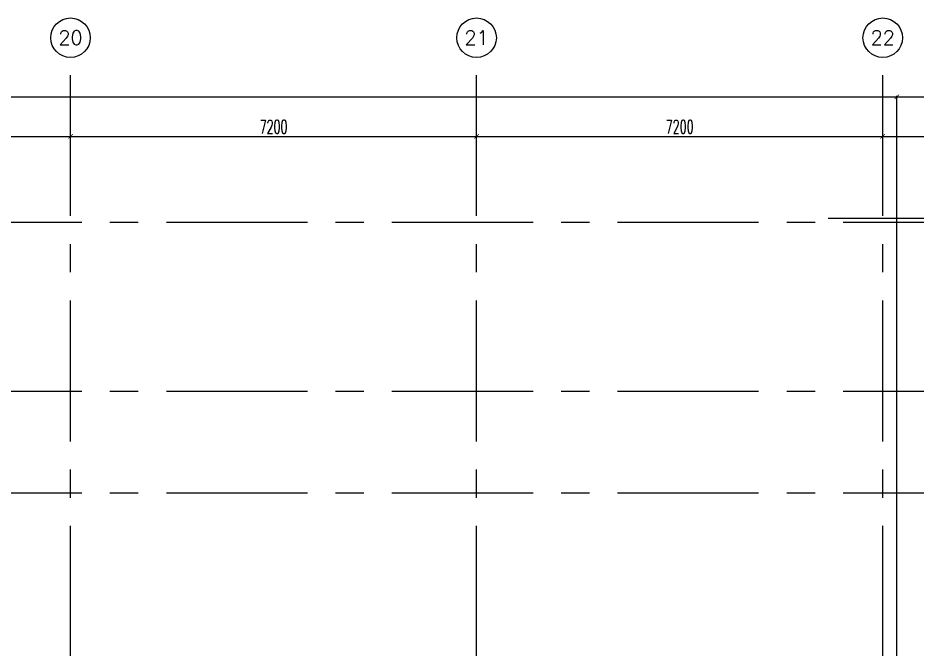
# Model space of a CAD drawing. Extents: x -0.3 to 92.6, y -1.1 to 78.4.
# Drawn here: x 66.79 to 82.73, y 67.2 to 78.4 of the extents above; entities that cross this region are included whole.
import ezdxf
from ezdxf.enums import TextEntityAlignment as Align

# ---------------------------------------------------------------- set-up
doc = ezdxf.new("R2010")
doc.units = 0
doc.header["$MEASUREMENT"] = 0
doc.header["$PDMODE"] = 34
doc.linetypes.add('CENTERX2', pattern=[4, 2.5, -0.5, 0.5, -0.5])
doc.layers.get('0').update_dxf_attribs({"color": 11, "linetype": 'CONTINUOUS'})
doc.layers.get('DEFPOINTS').update_dxf_attribs({"color": 11, "linetype": 'CONTINUOUS'})
for name, color, linetype in [('AX-CR', 11, 'CONTINUOUS'), ('AX-DIM', 11, 'CONTINUOUS'), ('AX-TXT', 11, 'CONTINUOUS'), ('AXES', 11, 'CENTERX2')]:
    doc.layers.add(name, color=color, linetype=linetype)
doc.styles.add('ROMANS', font='ROMANS.shx', dxfattribs={"width": 0.6})
doc.dimstyles.new('DIM-OUT', dxfattribs={"dimscale": 0, "dimtxt": 0.24, "dimasz": 0.08, "dimexe": 0.02, "dimexo": 0.02, "dimgap": 0.05, "dimtad": 1, "dimdec": 0, "dimlfac": 1000, "dimzin": 0, "dimdsep": 46, "dimtxsty": 'ROMANS', "dimblk1": 'ARCHTICK', "dimblk2": 'ARCHTICK', "dimsah": 1, "dimcen": 0.01, "dimdle": 0.08, "dimclrd": 7, "dimclre": 7, "dimclrt": 2, "dimadec": 0, "dimazin": 0, "dimtp": 2, "dimtm": 2, "dimtfac": 0.114286, "dimtdec": 0, "dimtix": 1, "dimtmove": 2, "dimatfit": 3, "dimldrblk": 'ARCHTICK', "dimfxl": 0, "dimtolj": 1, "dimtzin": 0, "dimarcsym": 0})

# ---------------------------------------------------------------- blocks, each defined once
blk = doc.blocks.new('_ARCHTICK')
at = {"color": 0, "linetype": 'ByBlock', "const_width": 0.15}
blk.add_lwpolyline([(-0.5, -0.5), (0.5, 0.5)], dxfattribs=at)
blk = doc.blocks.new('*D140')
at = {"layer": 'AX-DIM', "color": 7, "lineweight": -2}
for p, q in [((91.222, 74.925), (91.222, 64.74)), ((81.152, 74.845), (91.242, 74.845)), ((90.542, 64.82), (91.242, 64.82))]:
    blk.add_line(p, q, dxfattribs=at)
at = {"layer": 'DEFPOINTS', "color": 0}
for p in [(81.132, 74.845), (90.522, 64.82), (91.222, 64.82)]:
    blk.add_point(p, dxfattribs=at)
at = {"layer": 'AX-DIM', "color": 7, "lineweight": -2, "xscale": 0.08, "yscale": 0.08, "zscale": 0.08}
for p, rotation in [((91.222, 74.845), 90), ((91.222, 64.82), 270)]:
    blk.add_blockref('_ARCHTICK', p, dxfattribs=dict(at, rotation=rotation))
at = {"layer": 'AX-DIM', "color": 2, "insert": (91.052, 69.832), "char_height": 0.24, "attachment_point": 5, "rotation": 90, "style": 'ROMANS'}
blk.add_mtext('\\A1;10025', dxfattribs=at)
blk = doc.blocks.new('*D152')
at = {"layer": 'AX-DIM', "color": 7, "lineweight": -2}
for p, q in [((67.642, 76.298), (75.002, 76.298)), ((67.722, 75.918), (67.722, 76.318)), ((74.922, 75.918), (74.922, 76.318))]:
    blk.add_line(p, q, dxfattribs=at)
at = {"layer": 'DEFPOINTS', "color": 0}
for p in [(74.922, 76.298), (67.722, 75.898), (74.922, 75.898)]:
    blk.add_point(p, dxfattribs=at)
at = {"layer": 'AX-DIM', "color": 7, "lineweight": -2, "xscale": 0.08, "yscale": 0.08, "zscale": 0.08, "rotation": 180}
blk.add_blockref('_ARCHTICK', (67.722, 76.298), dxfattribs=at)
at = {"layer": 'AX-DIM', "color": 7, "lineweight": -2, "xscale": 0.08, "yscale": 0.08, "zscale": 0.08}
blk.add_blockref('_ARCHTICK', (74.922, 76.298), dxfattribs=at)
at = {"layer": 'AX-DIM', "color": 2, "insert": (71.322, 76.468), "char_height": 0.24, "attachment_point": 5, "style": 'ROMANS'}
blk.add_mtext('\\A1;7200', dxfattribs=at)
blk = doc.blocks.new('*D118')
at = {"layer": 'AX-DIM', "color": 7, "lineweight": -2}
for p, q in [((7.602, 76.998), (82.452, 76.998)), ((7.682, 72.36), (7.682, 77.018)), ((82.372, 64.84), (82.372, 77.018))]:
    blk.add_line(p, q, dxfattribs=at)
at = {"layer": 'DEFPOINTS', "color": 0}
for p in [(82.372, 76.998), (7.682, 72.34), (82.372, 64.82)]:
    blk.add_point(p, dxfattribs=at)
at = {"layer": 'AX-DIM', "color": 7, "lineweight": -2, "xscale": 0.08, "yscale": 0.08, "zscale": 0.08, "rotation": 180}
blk.add_blockref('_ARCHTICK', (7.682, 76.998), dxfattribs=at)
at = {"layer": 'AX-DIM', "color": 7, "lineweight": -2, "xscale": 0.08, "yscale": 0.08, "zscale": 0.08}
blk.add_blockref('_ARCHTICK', (82.372, 76.998), dxfattribs=at)
at = {"layer": 'AX-DIM', "color": 2, "insert": (45.027, 77.168), "char_height": 0.24, "attachment_point": 5, "style": 'ROMANS'}
blk.add_mtext('\\A1;74690', dxfattribs=at)
blk = doc.blocks.new('*D179')
at = {"layer": 'AX-DIM', "color": 7, "lineweight": -2}
for p, q in [((82.042, 76.298), (84.602, 76.298)), ((82.122, 75.918), (82.122, 76.318)), ((84.522, 75.918), (84.522, 76.318))]:
    blk.add_line(p, q, dxfattribs=at)
at = {"layer": 'DEFPOINTS', "color": 0}
for p in [(84.522, 76.298), (82.122, 75.898), (84.522, 75.898)]:
    blk.add_point(p, dxfattribs=at)
at = {"layer": 'AX-DIM', "color": 7, "lineweight": -2, "xscale": 0.08, "yscale": 0.08, "zscale": 0.08, "rotation": 180}
blk.add_blockref('_ARCHTICK', (82.122, 76.298), dxfattribs=at)
at = {"layer": 'AX-DIM', "color": 7, "lineweight": -2, "xscale": 0.08, "yscale": 0.08, "zscale": 0.08}
blk.add_blockref('_ARCHTICK', (84.522, 76.298), dxfattribs=at)
at = {"layer": 'AX-DIM', "color": 2, "insert": (83.322, 76.468), "char_height": 0.24, "attachment_point": 5, "style": 'ROMANS'}
blk.add_mtext('\\A1;2400', dxfattribs=at)
blk = doc.blocks.new('*D178')
at = {"layer": 'AX-DIM', "color": 7, "lineweight": -2}
for p, q in [((74.842, 76.298), (82.202, 76.298)), ((74.922, 75.918), (74.922, 76.318)), ((82.122, 75.918), (82.122, 76.318))]:
    blk.add_line(p, q, dxfattribs=at)
at = {"layer": 'DEFPOINTS', "color": 0}
for p in [(82.122, 76.298), (74.922, 75.898), (82.122, 75.898)]:
    blk.add_point(p, dxfattribs=at)
at = {"layer": 'AX-DIM', "color": 7, "lineweight": -2, "xscale": 0.08, "yscale": 0.08, "zscale": 0.08, "rotation": 180}
blk.add_blockref('_ARCHTICK', (74.922, 76.298), dxfattribs=at)
at = {"layer": 'AX-DIM', "color": 7, "lineweight": -2, "xscale": 0.08, "yscale": 0.08, "zscale": 0.08}
blk.add_blockref('_ARCHTICK', (82.122, 76.298), dxfattribs=at)
at = {"layer": 'AX-DIM', "color": 2, "insert": (78.522, 76.468), "char_height": 0.24, "attachment_point": 5, "style": 'ROMANS'}
blk.add_mtext('\\A1;7200', dxfattribs=at)
blk = doc.blocks.new('*D190')
at = {"layer": 'AX-DIM', "color": 7, "lineweight": -2}
blk.add_line((82.292, 76.998), (87.677, 76.998), dxfattribs=at)
at = {"layer": 'AX-DIM', "color": 11, "lineweight": -2}
for p, q in [((82.372, 76.318), (82.372, 77.018)), ((87.597, 40.84), (87.597, 77.018))]:
    blk.add_line(p, q, dxfattribs=at)
at = {"layer": 'DEFPOINTS', "color": 0}
for p in [(87.597, 76.998), (82.372, 76.298), (87.597, 40.82)]:
    blk.add_point(p, dxfattribs=at)
at = {"layer": 'AX-DIM', "color": 7, "lineweight": -2, "xscale": 0.08, "yscale": 0.08, "zscale": 0.08, "rotation": 180}
blk.add_blockref('_ARCHTICK', (82.372, 76.998), dxfattribs=at)
at = {"layer": 'AX-DIM', "color": 7, "lineweight": -2, "xscale": 0.08, "yscale": 0.08, "zscale": 0.08}
blk.add_blockref('_ARCHTICK', (87.597, 76.998), dxfattribs=at)
at = {"layer": 'AX-DIM', "color": 2, "insert": (84.984, 77.168), "char_height": 0.24, "attachment_point": 5, "style": 'ROMANS'}
blk.add_mtext('\\A1;5225', dxfattribs=at)
blk = doc.blocks.new('*D162')
at = {"layer": 'AX-DIM', "color": 7, "lineweight": -2}
for p, q in [((64.042, 76.298), (67.802, 76.298)), ((64.122, 75.918), (64.122, 76.318)), ((67.722, 75.918), (67.722, 76.318))]:
    blk.add_line(p, q, dxfattribs=at)
at = {"layer": 'DEFPOINTS', "color": 0}
for p in [(67.722, 76.298), (64.122, 75.898), (67.722, 75.898)]:
    blk.add_point(p, dxfattribs=at)
at = {"layer": 'AX-DIM', "color": 7, "lineweight": -2, "xscale": 0.08, "yscale": 0.08, "zscale": 0.08, "rotation": 180}
blk.add_blockref('_ARCHTICK', (64.122, 76.298), dxfattribs=at)
at = {"layer": 'AX-DIM', "color": 7, "lineweight": -2, "xscale": 0.08, "yscale": 0.08, "zscale": 0.08}
blk.add_blockref('_ARCHTICK', (67.722, 76.298), dxfattribs=at)
at = {"layer": 'AX-DIM', "color": 2, "insert": (65.922, 76.468), "char_height": 0.24, "attachment_point": 5, "style": 'ROMANS'}
blk.add_mtext('\\A1;3600', dxfattribs=at)
blk = doc.blocks.new('AXU')
at = {"layer": 'AX-CR'}
blk.add_circle((0, 350), 350, dxfattribs=at)
at = {"layer": 'AX-TXT', "style": 'ROMANS'}
blk.add_attdef('AX', text='', height=250, dxfattribs=at).set_placement((0, 350), align=Align.MIDDLE)

msp = doc.modelspace()

# ---------------------------------------------------------------- linework, layer by layer
at = {"layer": 'AXES'}
for p, q in [((67.7217, -1.1143), (67.7217, 77.6984)), ((74.9217, -1.1143), (74.9217, 77.6984)), ((82.1217, -1.1143), (82.1217, 77.6984)), ((91.9217, 74.77), (23.8817, 74.77)), ((91.9217, 71.77), (23.8817, 71.77)), ((91.9217, 69.97), (23.8817, 69.97))]:
    msp.add_line(p, q, dxfattribs=at)

# ---------------------------------------------------------------- block references
at = {"layer": 'AXES', "xscale": 0.001, "yscale": 0.001, "zscale": 0.001}
for p, values in [((67.7217, 77.6984), {'AX': '20'}), ((74.9217, 77.6984), {'AX': '21'}), ((82.1217, 77.6984), {'AX': '22'})]:
    msp.add_blockref('AXU', p, dxfattribs=at).add_auto_attribs(values)

# ---------------------------------------------------------------- dimensions: what is measured, and where the dimension line sits
at = {"layer": 'AX-DIM'}
for base, p1, p2, override, picture, middle in [((82.3717, 76.9984), (7.6817, 72.3403), (82.3717, 64.82), {"dimscale": 1}, '*D118', (45.0267, 77.1684)), ((87.5967, 76.9984), (82.3717, 76.2984), (87.5967, 40.82), {"dimscale": 1, "dimclre": 11}, '*D190', (84.9842, 77.1684)), ((67.7217, 76.2984), (64.1217, 75.8984), (67.7217, 75.8984), {"dimscale": 1}, '*D162', (65.9217, 76.4684)), ((74.9217, 76.2984), (67.7217, 75.8984), (74.9217, 75.8984), {"dimscale": 1}, '*D152', (71.3217, 76.4684)), ((82.1217, 76.2984), (74.9217, 75.8984), (82.1217, 75.8984), {"dimscale": 1}, '*D178', (78.5217, 76.4684)), ((84.5217, 76.2984), (82.1217, 75.8984), (84.5217, 75.8984), {"dimscale": 1}, '*D179', (83.3217, 76.4684))]:
    dim = msp.add_linear_dim(base=base, p1=p1, p2=p2, dimstyle='DIM-OUT', override=override, dxfattribs=at)
    dim.commit()
    dim.dimension.update_dxf_attribs({"geometry": picture, "text_midpoint": middle})
dim = msp.add_linear_dim(base=(91.2217, 64.82), p1=(81.132, 74.845), p2=(90.5217, 64.82), angle=270, dimstyle='DIM-OUT', override={"dimscale": 1}, dxfattribs=at)
dim.commit()
dim.dimension.update_dxf_attribs({"geometry": '*D140', "text_midpoint": (91.0517, 69.8325)})

doc.saveas('drawing.dxf')
